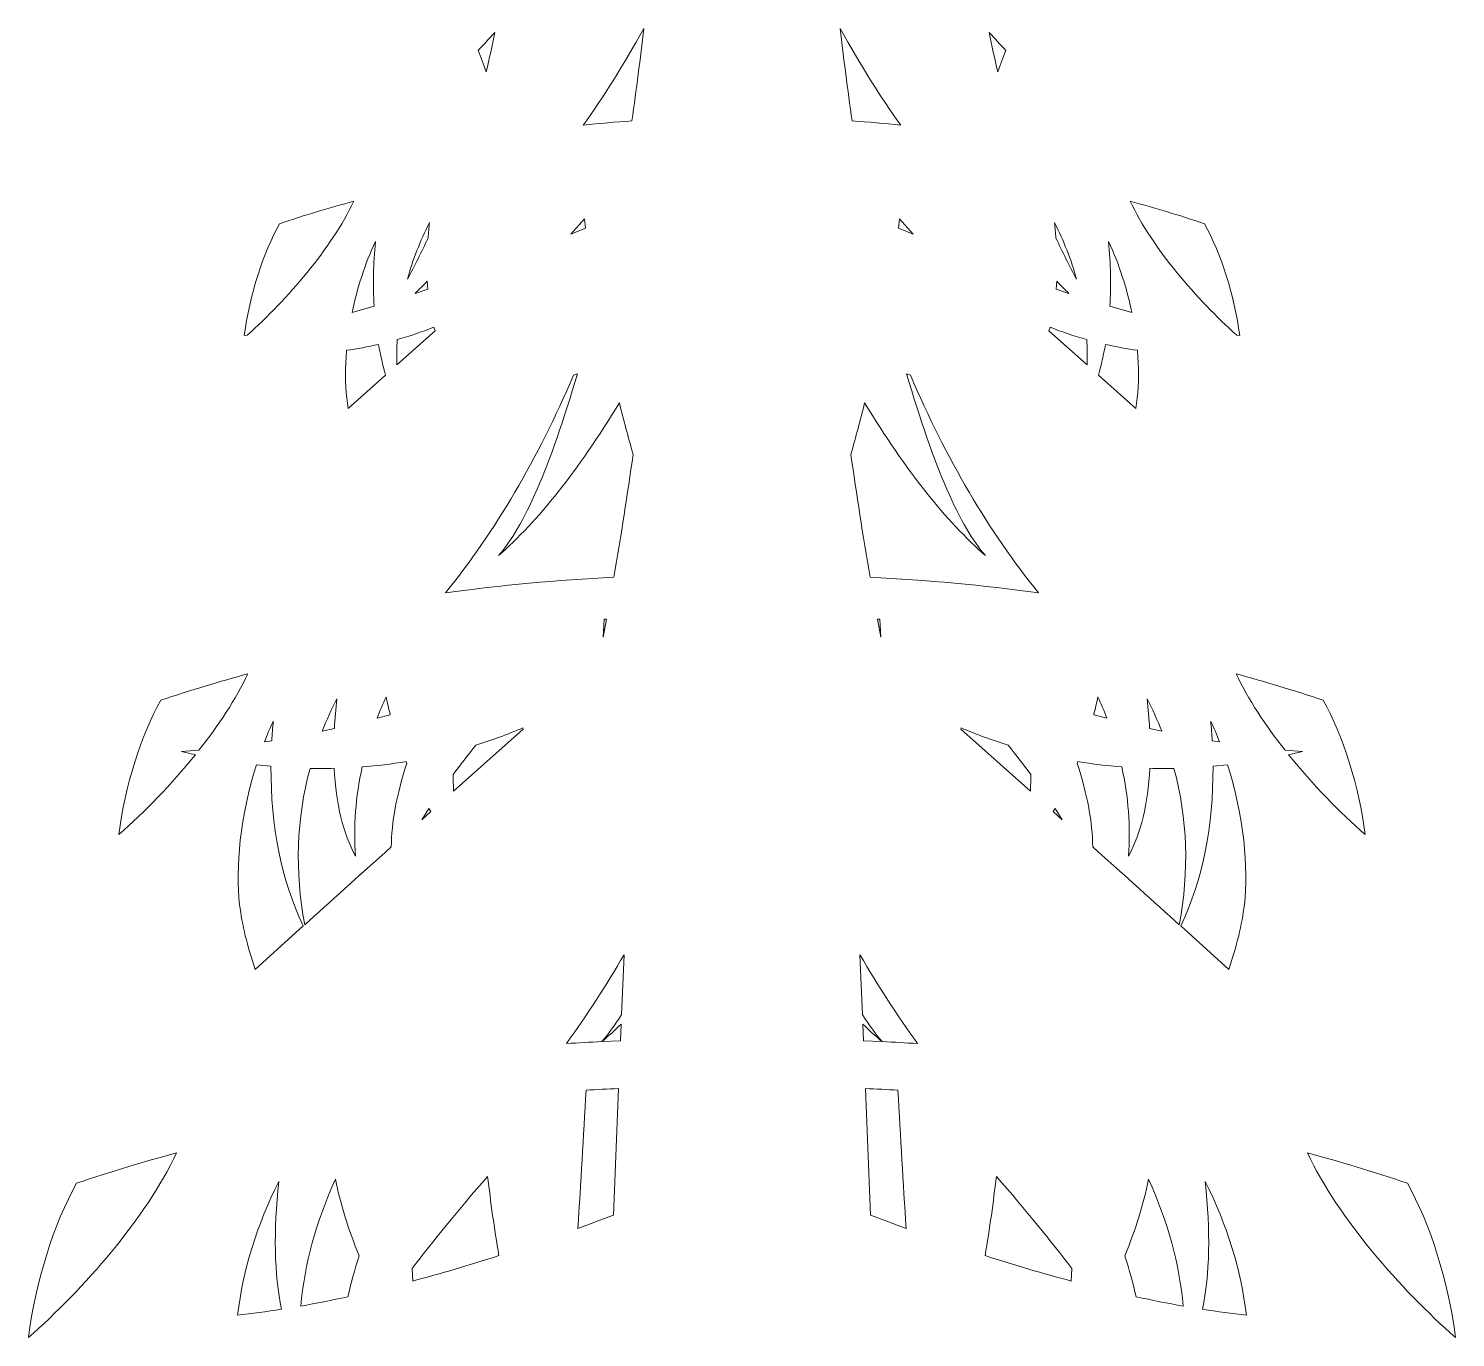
# Model space of a CAD drawing. Header units: centimetres. Extents: x -13 to 13, y -16.6 to 16.6.
# Drawn here: x -7.898 to -3.143, y 7.397 to 11.759 of the extents above; entities that cross this region are included whole.
import ezdxf

# ---------------------------------------------------------------- set-up
doc = ezdxf.new("R2010")
doc.units = ezdxf.units.CM
doc.header["$MEASUREMENT"] = 0
doc.layers.add('Camada 1', color=7, linetype='Continuous')

msp = doc.modelspace()

# ---------------------------------------------------------------- linework, layer by layer
at = {"layer": 'Camada 1', "color": 250, "lineweight": 20}
for points, knots in [([(-5.88749, 11.45093), (-5.94173, 11.4471), (-5.99576, 11.44251), (-6.04959, 11.43721), (-6.04959, 11.43721), (-5.98316, 11.52935), (-5.91595, 11.63654), (-5.84796, 11.7588), (-5.84796, 11.7588), (-5.85925, 11.65914), (-5.87244, 11.55652), (-5.88749, 11.45093)], [0, 0, 0, 0, 0.25, 0.25, 0.25, 0.25, 0.5, 0.5, 0.5, 0.5, 1, 1, 1, 1]), ([(-4.99152, 11.43721), (-5.04536, 11.44251), (-5.09939, 11.4471), (-5.15362, 11.45093), (-5.15362, 11.45093), (-5.16868, 11.55652), (-5.18186, 11.65914), (-5.19316, 11.7588), (-5.19316, 11.7588), (-5.12517, 11.63654), (-5.05796, 11.52935), (-4.99152, 11.43721)], [0, 0, 0, 0, 0.25, 0.25, 0.25, 0.25, 0.5, 0.5, 0.5, 0.5, 1, 1, 1, 1]), ([(-6.34484, 11.74576), (-6.35319, 11.70177), (-6.36254, 11.6581), (-6.37288, 11.61475), (-6.37288, 11.61475), (-6.38271, 11.63917), (-6.39163, 11.66292), (-6.39966, 11.68599), (-6.39966, 11.68599), (-6.38093, 11.70538), (-6.36265, 11.7253), (-6.34484, 11.74576)], [0, 0, 0, 0, 0.25, 0.25, 0.25, 0.25, 0.5, 0.5, 0.5, 0.5, 1, 1, 1, 1]), ([(-4.66824, 11.61475), (-4.67857, 11.6581), (-4.68792, 11.70177), (-4.69628, 11.74576), (-4.69628, 11.74576), (-4.67846, 11.7253), (-4.66018, 11.70538), (-4.64146, 11.68599), (-4.64146, 11.68599), (-4.64948, 11.66292), (-4.65841, 11.63917), (-4.66824, 11.61475)], [0, 0, 0, 0, 0.25, 0.25, 0.25, 0.25, 0.5, 0.5, 0.5, 0.5, 1, 1, 1, 1]), ([(-7.16928, 10.73713), (-7.16928, 10.73713), (-7.17947, 10.73556), (-7.17947, 10.73556), (-7.17947, 10.73556), (-7.16158, 10.8703), (-7.11631, 11.01192), (-7.06166, 11.10822), (-7.06166, 11.10822), (-6.97739, 11.1371), (-6.89158, 11.16236), (-6.8147, 11.18313), (-6.8147, 11.18313), (-6.88881, 11.02532), (-7.03664, 10.85584), (-7.16928, 10.73713)], [0, 0, 0, 0, 0.2, 0.2, 0.2, 0.2, 0.4, 0.4, 0.4, 0.4, 0.6, 0.6, 0.6, 0.6, 1, 1, 1, 1]), ([(-3.86165, 10.73556), (-3.86165, 10.73556), (-3.87184, 10.73713), (-3.87184, 10.73713), (-3.87184, 10.73713), (-4.00447, 10.85584), (-4.15231, 11.02532), (-4.22642, 11.18313), (-4.22642, 11.18313), (-4.14953, 11.16236), (-4.06373, 11.1371), (-3.97945, 11.10822), (-3.97945, 11.10822), (-3.9248, 11.01192), (-3.87954, 10.8703), (-3.86165, 10.73556)], [0, 0, 0, 0, 0.2, 0.2, 0.2, 0.2, 0.4, 0.4, 0.4, 0.4, 0.6, 0.6, 0.6, 0.6, 1, 1, 1, 1]), ([(-6.56683, 11.06068), (-6.58852, 11.01446), (-6.61151, 10.96865), (-6.63577, 10.92325), (-6.63577, 10.92325), (-6.61792, 10.98736), (-6.59332, 11.05054), (-6.56199, 11.11275), (-6.56199, 11.11275), (-6.56393, 11.09502), (-6.56554, 11.07766), (-6.56683, 11.06068)], [0, 0, 0, 0, 0.25, 0.25, 0.25, 0.25, 0.5, 0.5, 0.5, 0.5, 1, 1, 1, 1]), ([(-6.04216, 11.09402), (-6.04216, 11.09402), (-6.09067, 11.07312), (-6.09067, 11.07312), (-6.09067, 11.07312), (-6.09067, 11.07312), (-6.04588, 11.1251), (-6.04588, 11.1251), (-6.04588, 11.1251), (-6.04588, 11.1251), (-6.04216, 11.09402), (-6.04216, 11.09402)], [0, 0, 0, 0, 0.25, 0.25, 0.25, 0.25, 0.5, 0.5, 0.5, 0.5, 1, 1, 1, 1]), ([(-4.95044, 11.07312), (-4.95044, 11.07312), (-4.99896, 11.09402), (-4.99896, 11.09402), (-4.99896, 11.09402), (-4.99896, 11.09402), (-4.99524, 11.1251), (-4.99524, 11.1251), (-4.99524, 11.1251), (-4.99524, 11.1251), (-4.95044, 11.07312), (-4.95044, 11.07312)], [0, 0, 0, 0, 0.25, 0.25, 0.25, 0.25, 0.5, 0.5, 0.5, 0.5, 1, 1, 1, 1]), ([(-4.40534, 10.92325), (-4.42961, 10.96865), (-4.45259, 11.01446), (-4.47429, 11.06068), (-4.47429, 11.06068), (-4.47558, 11.07766), (-4.47719, 11.09502), (-4.47913, 11.11275), (-4.47913, 11.11275), (-4.4478, 11.05054), (-4.4232, 10.98736), (-4.40534, 10.92325)], [0, 0, 0, 0, 0.25, 0.25, 0.25, 0.25, 0.5, 0.5, 0.5, 0.5, 1, 1, 1, 1]), ([(-6.74231, 11.04914), (-6.74924, 10.97387), (-6.75065, 10.90205), (-6.74654, 10.83368), (-6.74654, 10.83368), (-6.74654, 10.83368), (-6.81957, 10.81305), (-6.81957, 10.81305), (-6.81957, 10.81305), (-6.80323, 10.89227), (-6.77774, 10.9739), (-6.74231, 11.04914)], [0, 0, 0, 0, 0.25, 0.25, 0.25, 0.25, 0.5, 0.5, 0.5, 0.5, 1, 1, 1, 1]), ([(-4.29458, 10.83368), (-4.29047, 10.90205), (-4.29187, 10.97387), (-4.2988, 11.04914), (-4.2988, 11.04914), (-4.26338, 10.9739), (-4.23789, 10.89227), (-4.22155, 10.81305), (-4.22155, 10.81305), (-4.22155, 10.81305), (-4.29458, 10.83368), (-4.29458, 10.83368)], [0, 0, 0, 0, 0.25, 0.25, 0.25, 0.25, 0.5, 0.5, 0.5, 0.5, 1, 1, 1, 1]), ([(-6.56797, 10.88987), (-6.56797, 10.88987), (-6.61011, 10.87592), (-6.61011, 10.87592), (-6.61011, 10.87592), (-6.59646, 10.88928), (-6.58295, 10.90287), (-6.5696, 10.91669), (-6.5696, 10.91669), (-6.5696, 10.91669), (-6.56797, 10.88987), (-6.56797, 10.88987)], [0, 0, 0, 0, 0.25, 0.25, 0.25, 0.25, 0.5, 0.5, 0.5, 0.5, 1, 1, 1, 1]), ([(-4.43101, 10.87592), (-4.43101, 10.87592), (-4.47315, 10.88987), (-4.47315, 10.88987), (-4.47315, 10.88987), (-4.47315, 10.88987), (-4.47152, 10.91669), (-4.47152, 10.91669), (-4.47152, 10.91669), (-4.45817, 10.90287), (-4.44466, 10.88928), (-4.43101, 10.87592)], [0, 0, 0, 0, 0.25, 0.25, 0.25, 0.25, 0.5, 0.5, 0.5, 0.5, 1, 1, 1, 1]), ([(-6.54364, 10.75099), (-6.54364, 10.75099), (-6.67093, 10.63759), (-6.67093, 10.63759), (-6.67093, 10.63759), (-6.67166, 10.66592), (-6.67118, 10.69408), (-6.6695, 10.72207), (-6.6695, 10.72207), (-6.62826, 10.73374), (-6.58749, 10.74756), (-6.54721, 10.76353), (-6.54721, 10.76353), (-6.54721, 10.76353), (-6.54364, 10.75099), (-6.54364, 10.75099)], [0, 0, 0, 0, 0.2, 0.2, 0.2, 0.2, 0.4, 0.4, 0.4, 0.4, 0.6, 0.6, 0.6, 0.6, 1, 1, 1, 1]), ([(-4.37019, 10.63759), (-4.37019, 10.63759), (-4.49748, 10.75099), (-4.49748, 10.75099), (-4.49748, 10.75099), (-4.49748, 10.75099), (-4.49391, 10.76353), (-4.49391, 10.76353), (-4.49391, 10.76353), (-4.45362, 10.74756), (-4.41286, 10.73374), (-4.37162, 10.72207), (-4.37162, 10.72207), (-4.36993, 10.69408), (-4.36945, 10.66592), (-4.37019, 10.63759)], [0, 0, 0, 0, 0.2, 0.2, 0.2, 0.2, 0.4, 0.4, 0.4, 0.4, 0.6, 0.6, 0.6, 0.6, 1, 1, 1, 1]), ([(-6.83264, 10.49312), (-6.83468, 10.5049), (-6.83638, 10.51647), (-6.83775, 10.52779), (-6.83775, 10.52779), (-6.84324, 10.57314), (-6.84355, 10.6276), (-6.8383, 10.68667), (-6.8383, 10.68667), (-6.80245, 10.69164), (-6.76694, 10.69814), (-6.73177, 10.70616), (-6.73177, 10.70616), (-6.72564, 10.67113), (-6.71783, 10.63714), (-6.70838, 10.60418), (-6.70838, 10.60418), (-6.70838, 10.60418), (-6.83264, 10.49312), (-6.83264, 10.49312)], [0, 0, 0, 0, 0.1666667, 0.1666667, 0.1666667, 0.1666667, 0.3333333, 0.3333333, 0.3333333, 0.3333333, 0.5, 0.5, 0.5, 0.5, 0.6666667, 0.6666667, 0.6666667, 0.6666667, 1, 1, 1, 1]), ([(-4.20847, 10.49312), (-4.20847, 10.49312), (-4.33274, 10.60418), (-4.33274, 10.60418), (-4.33274, 10.60418), (-4.32328, 10.63714), (-4.31548, 10.67113), (-4.30934, 10.70616), (-4.30934, 10.70616), (-4.27417, 10.69814), (-4.23866, 10.69164), (-4.20281, 10.68667), (-4.20281, 10.68667), (-4.19757, 10.6276), (-4.19788, 10.57314), (-4.20336, 10.52779), (-4.20336, 10.52779), (-4.20473, 10.51647), (-4.20644, 10.5049), (-4.20847, 10.49312)], [0, 0, 0, 0, 0.1666667, 0.1666667, 0.1666667, 0.1666667, 0.3333333, 0.3333333, 0.3333333, 0.3333333, 0.5, 0.5, 0.5, 0.5, 0.6666667, 0.6666667, 0.6666667, 0.6666667, 1, 1, 1, 1]), ([(-5.94734, 9.93065), (-6.13644, 9.92085), (-6.3235, 9.90352), (-6.5085, 9.87866), (-6.5085, 9.87866), (-6.34273, 10.08357), (-6.20067, 10.32515), (-6.08231, 10.60338), (-6.08231, 10.60338), (-6.08231, 10.60338), (-6.0693, 10.60847), (-6.0693, 10.60847), (-6.0693, 10.60847), (-6.16031, 10.29724), (-6.24805, 10.09516), (-6.33252, 10.00226), (-6.33252, 10.00226), (-6.20101, 10.11611), (-6.06662, 10.28582), (-5.92935, 10.5114), (-5.92935, 10.5114), (-5.9152, 10.45525), (-5.89994, 10.39791), (-5.88357, 10.33941), (-5.88357, 10.33941), (-5.90217, 10.20733), (-5.92343, 10.07107), (-5.94734, 9.93065)], [0, 0, 0, 0, 0.125, 0.125, 0.125, 0.125, 0.25, 0.25, 0.25, 0.25, 0.375, 0.375, 0.375, 0.375, 0.5, 0.5, 0.5, 0.5, 0.625, 0.625, 0.625, 0.625, 0.75, 0.75, 0.75, 0.75, 1, 1, 1, 1]), ([(-4.53262, 9.87866), (-4.71762, 9.90352), (-4.90468, 9.92085), (-5.09378, 9.93065), (-5.09378, 9.93065), (-5.11769, 10.07107), (-5.13894, 10.20733), (-5.15754, 10.33941), (-5.15754, 10.33941), (-5.14118, 10.39791), (-5.12592, 10.45525), (-5.11176, 10.5114), (-5.11176, 10.5114), (-4.97449, 10.28582), (-4.8401, 10.11611), (-4.7086, 10.00226), (-4.7086, 10.00226), (-4.79306, 10.09516), (-4.8808, 10.29724), (-4.97182, 10.60847), (-4.97182, 10.60847), (-4.97182, 10.60847), (-4.95881, 10.60338), (-4.95881, 10.60338), (-4.95881, 10.60338), (-4.84044, 10.32515), (-4.69838, 10.08357), (-4.53262, 9.87866)], [0, 0, 0, 0, 0.125, 0.125, 0.125, 0.125, 0.25, 0.25, 0.25, 0.25, 0.375, 0.375, 0.375, 0.375, 0.5, 0.5, 0.5, 0.5, 0.625, 0.625, 0.625, 0.625, 0.75, 0.75, 0.75, 0.75, 1, 1, 1, 1]), ([(-5.9718, 9.7907), (-5.9718, 9.7907), (-5.98276, 9.73017), (-5.98276, 9.73017), (-5.98276, 9.73017), (-5.98276, 9.73017), (-5.97946, 9.79028), (-5.97946, 9.79028), (-5.97946, 9.79028), (-5.97946, 9.79028), (-5.9718, 9.7907), (-5.9718, 9.7907)], [0, 0, 0, 0, 0.25, 0.25, 0.25, 0.25, 0.5, 0.5, 0.5, 0.5, 1, 1, 1, 1]), ([(-5.05836, 9.73017), (-5.05836, 9.73017), (-5.06932, 9.7907), (-5.06932, 9.7907), (-5.06932, 9.7907), (-5.06932, 9.7907), (-5.06165, 9.79028), (-5.06165, 9.79028), (-5.06165, 9.79028), (-5.06165, 9.79028), (-5.05836, 9.73017), (-5.05836, 9.73017)], [0, 0, 0, 0, 0.25, 0.25, 0.25, 0.25, 0.5, 0.5, 0.5, 0.5, 1, 1, 1, 1]), ([(-7.34215, 9.33888), (-7.42205, 9.23969), (-7.51279, 9.14696), (-7.5973, 9.07267), (-7.5973, 9.07267), (-7.57724, 9.23381), (-7.52321, 9.40473), (-7.45769, 9.52018), (-7.45769, 9.52018), (-7.35874, 9.55408), (-7.25798, 9.58375), (-7.1677, 9.60814), (-7.1677, 9.60814), (-7.20726, 9.5239), (-7.26472, 9.43682), (-7.33025, 9.35381), (-7.33025, 9.35381), (-7.33025, 9.35381), (-7.38818, 9.34917), (-7.38818, 9.34917), (-7.38818, 9.34917), (-7.38818, 9.34917), (-7.34215, 9.33888), (-7.34215, 9.33888)], [0, 0, 0, 0, 0.1428571, 0.1428571, 0.1428571, 0.1428571, 0.2857143, 0.2857143, 0.2857143, 0.2857143, 0.4285714, 0.4285714, 0.4285714, 0.4285714, 0.5714286, 0.5714286, 0.5714286, 0.5714286, 0.7142857, 0.7142857, 0.7142857, 0.7142857, 1, 1, 1, 1]), ([(-3.44381, 9.07267), (-3.52832, 9.14696), (-3.61906, 9.23969), (-3.69897, 9.33888), (-3.69897, 9.33888), (-3.69897, 9.33888), (-3.65294, 9.34917), (-3.65294, 9.34917), (-3.65294, 9.34917), (-3.65294, 9.34917), (-3.71086, 9.35381), (-3.71086, 9.35381), (-3.71086, 9.35381), (-3.7764, 9.43682), (-3.83386, 9.5239), (-3.87342, 9.60814), (-3.87342, 9.60814), (-3.78314, 9.58375), (-3.68238, 9.55408), (-3.58342, 9.52018), (-3.58342, 9.52018), (-3.5179, 9.40473), (-3.46388, 9.23381), (-3.44381, 9.07267)], [0, 0, 0, 0, 0.1428571, 0.1428571, 0.1428571, 0.1428571, 0.2857143, 0.2857143, 0.2857143, 0.2857143, 0.4285714, 0.4285714, 0.4285714, 0.4285714, 0.5714286, 0.5714286, 0.5714286, 0.5714286, 0.7142857, 0.7142857, 0.7142857, 0.7142857, 1, 1, 1, 1]), ([(-6.87909, 9.42622), (-6.87909, 9.42622), (-6.91924, 9.4175), (-6.91924, 9.4175), (-6.91924, 9.4175), (-6.90504, 9.45376), (-6.88895, 9.48976), (-6.87096, 9.5255), (-6.87096, 9.5255), (-6.8747, 9.49119), (-6.87741, 9.4581), (-6.87909, 9.42622)], [0, 0, 0, 0, 0.25, 0.25, 0.25, 0.25, 0.5, 0.5, 0.5, 0.5, 1, 1, 1, 1]), ([(-6.69278, 9.47168), (-6.69278, 9.47168), (-6.73668, 9.46028), (-6.73668, 9.46028), (-6.73668, 9.46028), (-6.72751, 9.48404), (-6.71751, 9.50782), (-6.70666, 9.53163), (-6.70666, 9.53163), (-6.70266, 9.51172), (-6.69803, 9.49173), (-6.69278, 9.47168)], [0, 0, 0, 0, 0.25, 0.25, 0.25, 0.25, 0.5, 0.5, 0.5, 0.5, 1, 1, 1, 1]), ([(-4.30444, 9.46028), (-4.30444, 9.46028), (-4.34834, 9.47168), (-4.34834, 9.47168), (-4.34834, 9.47168), (-4.34309, 9.49173), (-4.33846, 9.51172), (-4.33446, 9.53163), (-4.33446, 9.53163), (-4.3236, 9.50782), (-4.3136, 9.48404), (-4.30444, 9.46028)], [0, 0, 0, 0, 0.25, 0.25, 0.25, 0.25, 0.5, 0.5, 0.5, 0.5, 1, 1, 1, 1]), ([(-4.12187, 9.4175), (-4.12187, 9.4175), (-4.16203, 9.42622), (-4.16203, 9.42622), (-4.16203, 9.42622), (-4.16371, 9.4581), (-4.16641, 9.49119), (-4.17016, 9.5255), (-4.17016, 9.5255), (-4.15217, 9.48976), (-4.13608, 9.45376), (-4.12187, 9.4175)], [0, 0, 0, 0, 0.25, 0.25, 0.25, 0.25, 0.5, 0.5, 0.5, 0.5, 1, 1, 1, 1]), ([(-7.0827, 9.45081), (-7.08473, 9.42875), (-7.08635, 9.40696), (-7.08758, 9.38541), (-7.08758, 9.38541), (-7.08758, 9.38541), (-7.11249, 9.38132), (-7.11249, 9.38132), (-7.11249, 9.38132), (-7.10333, 9.40486), (-7.0934, 9.42808), (-7.0827, 9.45081)], [0, 0, 0, 0, 0.25, 0.25, 0.25, 0.25, 0.5, 0.5, 0.5, 0.5, 1, 1, 1, 1]), ([(-6.24991, 9.42384), (-6.24991, 9.42384), (-6.48155, 9.21747), (-6.48155, 9.21747), (-6.48155, 9.21747), (-6.48251, 9.23552), (-6.48321, 9.25404), (-6.48364, 9.27303), (-6.48364, 9.27303), (-6.46032, 9.304), (-6.43484, 9.33663), (-6.4072, 9.3709), (-6.4072, 9.3709), (-6.3544, 9.38739), (-6.30217, 9.40651), (-6.25054, 9.42824), (-6.25054, 9.42824), (-6.25054, 9.42824), (-6.24991, 9.42384), (-6.24991, 9.42384)], [0, 0, 0, 0, 0.1666667, 0.1666667, 0.1666667, 0.1666667, 0.3333333, 0.3333333, 0.3333333, 0.3333333, 0.5, 0.5, 0.5, 0.5, 0.6666667, 0.6666667, 0.6666667, 0.6666667, 1, 1, 1, 1]), ([(-4.55957, 9.21747), (-4.55957, 9.21747), (-4.79121, 9.42384), (-4.79121, 9.42384), (-4.79121, 9.42384), (-4.79121, 9.42384), (-4.79058, 9.42824), (-4.79058, 9.42824), (-4.79058, 9.42824), (-4.73894, 9.40651), (-4.68672, 9.38739), (-4.63391, 9.3709), (-4.63391, 9.3709), (-4.60627, 9.33663), (-4.58079, 9.304), (-4.55748, 9.27303), (-4.55748, 9.27303), (-4.5579, 9.25404), (-4.5586, 9.23552), (-4.55957, 9.21747)], [0, 0, 0, 0, 0.1666667, 0.1666667, 0.1666667, 0.1666667, 0.3333333, 0.3333333, 0.3333333, 0.3333333, 0.5, 0.5, 0.5, 0.5, 0.6666667, 0.6666667, 0.6666667, 0.6666667, 1, 1, 1, 1]), ([(-3.92862, 9.38132), (-3.92862, 9.38132), (-3.95354, 9.38541), (-3.95354, 9.38541), (-3.95354, 9.38541), (-3.95477, 9.40696), (-3.95639, 9.42875), (-3.95842, 9.45081), (-3.95842, 9.45081), (-3.94772, 9.42808), (-3.93779, 9.40486), (-3.92862, 9.38132)], [0, 0, 0, 0, 0.25, 0.25, 0.25, 0.25, 0.5, 0.5, 0.5, 0.5, 1, 1, 1, 1]), ([(-7.14275, 8.62263), (-7.16952, 8.70118), (-7.18685, 8.77318), (-7.19477, 8.83862), (-7.19477, 8.83862), (-7.20942, 8.95966), (-7.19269, 9.13594), (-7.13913, 9.30556), (-7.13913, 9.30556), (-7.13913, 9.30556), (-7.09032, 9.30061), (-7.09032, 9.30061), (-7.09032, 9.30061), (-7.09174, 9.09981), (-7.05583, 8.92233), (-6.98256, 8.76817), (-6.98256, 8.76817), (-6.98256, 8.76817), (-7.14275, 8.62263), (-7.14275, 8.62263)], [0, 0, 0, 0, 0.1666667, 0.1666667, 0.1666667, 0.1666667, 0.3333333, 0.3333333, 0.3333333, 0.3333333, 0.5, 0.5, 0.5, 0.5, 0.6666667, 0.6666667, 0.6666667, 0.6666667, 1, 1, 1, 1]), ([(-6.68925, 9.03185), (-6.79937, 8.93325), (-6.89561, 8.84674), (-6.97798, 8.77231), (-6.97798, 8.77231), (-7.01141, 8.95159), (-7.00548, 9.12532), (-6.96019, 9.29348), (-6.96019, 9.29348), (-6.93327, 9.29294), (-6.90647, 9.29298), (-6.87981, 9.29361), (-6.87981, 9.29361), (-6.87413, 9.17478), (-6.85029, 9.07714), (-6.80827, 9.0007), (-6.80827, 9.0007), (-6.81595, 9.09941), (-6.80859, 9.19862), (-6.78618, 9.29832), (-6.78618, 9.29832), (-6.73699, 9.30209), (-6.68826, 9.30793), (-6.64, 9.31582), (-6.64, 9.31582), (-6.64, 9.31582), (-6.63753, 9.30992), (-6.63753, 9.30992), (-6.63753, 9.30992), (-6.6718, 9.2058), (-6.68904, 9.11311), (-6.68925, 9.03185)], [0, 0, 0, 0, 0.1111111, 0.1111111, 0.1111111, 0.1111111, 0.2222222, 0.2222222, 0.2222222, 0.2222222, 0.3333333, 0.3333333, 0.3333333, 0.3333333, 0.4444444, 0.4444444, 0.4444444, 0.4444444, 0.5555556, 0.5555556, 0.5555556, 0.5555556, 0.6666667, 0.6666667, 0.6666667, 0.6666667, 0.7777778, 0.7777778, 0.7777778, 0.7777778, 1, 1, 1, 1]), ([(-4.06313, 8.77231), (-4.1455, 8.84674), (-4.24174, 8.93325), (-4.35186, 9.03185), (-4.35186, 9.03185), (-4.35208, 9.11311), (-4.36932, 9.2058), (-4.40359, 9.30992), (-4.40359, 9.30992), (-4.40359, 9.30992), (-4.40112, 9.31582), (-4.40112, 9.31582), (-4.40112, 9.31582), (-4.35285, 9.30793), (-4.30412, 9.30209), (-4.25494, 9.29832), (-4.25494, 9.29832), (-4.23252, 9.19862), (-4.22516, 9.09941), (-4.23285, 9.0007), (-4.23285, 9.0007), (-4.19082, 9.07714), (-4.16698, 9.17478), (-4.1613, 9.29361), (-4.1613, 9.29361), (-4.13464, 9.29298), (-4.10785, 9.29294), (-4.08093, 9.29348), (-4.08093, 9.29348), (-4.03563, 9.12532), (-4.0297, 8.95159), (-4.06313, 8.77231)], [0, 0, 0, 0, 0.1111111, 0.1111111, 0.1111111, 0.1111111, 0.2222222, 0.2222222, 0.2222222, 0.2222222, 0.3333333, 0.3333333, 0.3333333, 0.3333333, 0.4444444, 0.4444444, 0.4444444, 0.4444444, 0.5555556, 0.5555556, 0.5555556, 0.5555556, 0.6666667, 0.6666667, 0.6666667, 0.6666667, 0.7777778, 0.7777778, 0.7777778, 0.7777778, 1, 1, 1, 1]), ([(-3.84634, 8.83862), (-3.85426, 8.77318), (-3.8716, 8.70118), (-3.89836, 8.62263), (-3.89836, 8.62263), (-3.89836, 8.62263), (-4.05856, 8.76817), (-4.05856, 8.76817), (-4.05856, 8.76817), (-3.98529, 8.92233), (-3.94937, 9.09981), (-3.9508, 9.30061), (-3.9508, 9.30061), (-3.9508, 9.30061), (-3.90198, 9.30556), (-3.90198, 9.30556), (-3.90198, 9.30556), (-3.84842, 9.13594), (-3.8317, 8.95966), (-3.84634, 8.83862)], [0, 0, 0, 0, 0.1666667, 0.1666667, 0.1666667, 0.1666667, 0.3333333, 0.3333333, 0.3333333, 0.3333333, 0.5, 0.5, 0.5, 0.5, 0.6666667, 0.6666667, 0.6666667, 0.6666667, 1, 1, 1, 1]), ([(-6.558, 9.14922), (-6.558, 9.14922), (-6.58813, 9.1223), (-6.58813, 9.1223), (-6.58813, 9.1223), (-6.58813, 9.1223), (-6.56402, 9.15988), (-6.56402, 9.15988), (-6.56402, 9.15988), (-6.56402, 9.15988), (-6.558, 9.14922), (-6.558, 9.14922)], [0, 0, 0, 0, 0.25, 0.25, 0.25, 0.25, 0.5, 0.5, 0.5, 0.5, 1, 1, 1, 1]), ([(-4.45299, 9.1223), (-4.45299, 9.1223), (-4.48312, 9.14922), (-4.48312, 9.14922), (-4.48312, 9.14922), (-4.48312, 9.14922), (-4.4771, 9.15988), (-4.4771, 9.15988), (-4.4771, 9.15988), (-4.4771, 9.15988), (-4.45299, 9.1223), (-4.45299, 9.1223)], [0, 0, 0, 0, 0.25, 0.25, 0.25, 0.25, 0.5, 0.5, 0.5, 0.5, 1, 1, 1, 1]), ([(-5.98786, 8.383), (-6.02706, 8.38105), (-6.06619, 8.3788), (-6.10523, 8.37629), (-6.10523, 8.37629), (-6.03823, 8.46998), (-5.97442, 8.56859), (-5.91379, 8.67214), (-5.91379, 8.67214), (-5.91379, 8.67214), (-5.92186, 8.47325), (-5.92186, 8.47325), (-5.92186, 8.47325), (-5.94402, 8.43782), (-5.96602, 8.40774), (-5.98786, 8.383)], [0, 0, 0, 0, 0.2, 0.2, 0.2, 0.2, 0.4, 0.4, 0.4, 0.4, 0.6, 0.6, 0.6, 0.6, 1, 1, 1, 1]), ([(-4.93588, 8.37629), (-4.97493, 8.3788), (-5.01406, 8.38105), (-5.05326, 8.383), (-5.05326, 8.383), (-5.0751, 8.40774), (-5.09709, 8.43782), (-5.11925, 8.47325), (-5.11925, 8.47325), (-5.11925, 8.47325), (-5.12733, 8.67214), (-5.12733, 8.67214), (-5.12733, 8.67214), (-5.06669, 8.56859), (-5.00289, 8.46998), (-4.93588, 8.37629)], [0, 0, 0, 0, 0.2, 0.2, 0.2, 0.2, 0.4, 0.4, 0.4, 0.4, 0.6, 0.6, 0.6, 0.6, 1, 1, 1, 1]), ([(-5.92315, 8.44147), (-5.92315, 8.44147), (-5.92542, 8.3859), (-5.92542, 8.3859), (-5.92542, 8.3859), (-5.92542, 8.3859), (-5.98649, 8.38307), (-5.98649, 8.38307), (-5.98649, 8.38307), (-5.96543, 8.40149), (-5.94431, 8.42095), (-5.92315, 8.44147)], [0, 0, 0, 0, 0.25, 0.25, 0.25, 0.25, 0.5, 0.5, 0.5, 0.5, 1, 1, 1, 1]), ([(-5.05463, 8.38307), (-5.05463, 8.38307), (-5.1157, 8.3859), (-5.1157, 8.3859), (-5.1157, 8.3859), (-5.1157, 8.3859), (-5.11797, 8.44147), (-5.11797, 8.44147), (-5.11797, 8.44147), (-5.0968, 8.42095), (-5.07569, 8.40149), (-5.05463, 8.38307)], [0, 0, 0, 0, 0.25, 0.25, 0.25, 0.25, 0.5, 0.5, 0.5, 0.5, 1, 1, 1, 1]), ([(-5.94928, 7.80423), (-5.98909, 7.78904), (-6.02847, 7.77437), (-6.06745, 7.76017), (-6.06745, 7.76017), (-6.05785, 7.91195), (-6.04885, 8.06556), (-6.04044, 8.22102), (-6.04044, 8.22102), (-6.00426, 8.22305), (-5.96809, 8.22481), (-5.93194, 8.22631), (-5.93194, 8.22631), (-5.93194, 8.22631), (-5.94928, 7.80423), (-5.94928, 7.80423)], [0, 0, 0, 0, 0.2, 0.2, 0.2, 0.2, 0.4, 0.4, 0.4, 0.4, 0.6, 0.6, 0.6, 0.6, 1, 1, 1, 1]), ([(-4.97367, 7.76017), (-5.01265, 7.77437), (-5.05203, 7.78904), (-5.09183, 7.80423), (-5.09183, 7.80423), (-5.09183, 7.80423), (-5.10918, 8.22631), (-5.10918, 8.22631), (-5.10918, 8.22631), (-5.07302, 8.22481), (-5.03685, 8.22305), (-5.00067, 8.22102), (-5.00067, 8.22102), (-4.99227, 8.06556), (-4.98326, 7.91195), (-4.97367, 7.76017)], [0, 0, 0, 0, 0.2, 0.2, 0.2, 0.2, 0.4, 0.4, 0.4, 0.4, 0.6, 0.6, 0.6, 0.6, 1, 1, 1, 1]), ([(-7.40499, 8.01186), (-7.50777, 7.79299), (-7.7157, 7.55748), (-7.89834, 7.39693), (-7.89834, 7.39693), (-7.8753, 7.58199), (-7.81325, 7.77827), (-7.73801, 7.91084), (-7.73801, 7.91084), (-7.62438, 7.94978), (-7.50866, 7.98385), (-7.40499, 8.01186)], [0, 0, 0, 0, 0.25, 0.25, 0.25, 0.25, 0.5, 0.5, 0.5, 0.5, 1, 1, 1, 1]), ([(-3.14277, 7.39693), (-3.32541, 7.55748), (-3.53335, 7.79299), (-3.63612, 8.01186), (-3.63612, 8.01186), (-3.53245, 7.98385), (-3.41674, 7.94978), (-3.3031, 7.91084), (-3.3031, 7.91084), (-3.22786, 7.77827), (-3.16582, 7.58199), (-3.14277, 7.39693)], [0, 0, 0, 0, 0.25, 0.25, 0.25, 0.25, 0.5, 0.5, 0.5, 0.5, 1, 1, 1, 1]), ([(-7.05498, 7.49093), (-7.10499, 7.48303), (-7.15392, 7.47642), (-7.20179, 7.47105), (-7.20179, 7.47105), (-7.18299, 7.62351), (-7.13714, 7.77214), (-7.06421, 7.91695), (-7.06421, 7.91695), (-7.08245, 7.75007), (-7.07937, 7.60807), (-7.05498, 7.49093)], [0, 0, 0, 0, 0.25, 0.25, 0.25, 0.25, 0.5, 0.5, 0.5, 0.5, 1, 1, 1, 1]), ([(-6.79615, 7.66938), (-6.81184, 7.62171), (-6.82442, 7.57612), (-6.83389, 7.53262), (-6.83389, 7.53262), (-6.88738, 7.52099), (-6.9398, 7.51063), (-6.99112, 7.50159), (-6.99112, 7.50159), (-6.97865, 7.64154), (-6.94012, 7.78234), (-6.87554, 7.924), (-6.87554, 7.924), (-6.85869, 7.84018), (-6.83223, 7.75531), (-6.79615, 7.66938)], [0, 0, 0, 0, 0.2, 0.2, 0.2, 0.2, 0.4, 0.4, 0.4, 0.4, 0.6, 0.6, 0.6, 0.6, 1, 1, 1, 1]), ([(-6.33076, 7.6697), (-6.42949, 7.63795), (-6.52525, 7.60972), (-6.61806, 7.58498), (-6.61806, 7.58498), (-6.61806, 7.58498), (-6.61942, 7.62702), (-6.61942, 7.62702), (-6.61942, 7.62702), (-6.55164, 7.71709), (-6.46792, 7.81929), (-6.36826, 7.93361), (-6.36826, 7.93361), (-6.35846, 7.84852), (-6.34597, 7.76055), (-6.33076, 7.6697)], [0, 0, 0, 0, 0.2, 0.2, 0.2, 0.2, 0.4, 0.4, 0.4, 0.4, 0.6, 0.6, 0.6, 0.6, 1, 1, 1, 1]), ([(-4.42305, 7.58498), (-4.51587, 7.60972), (-4.61163, 7.63795), (-4.71036, 7.6697), (-4.71036, 7.6697), (-4.69515, 7.76055), (-4.68265, 7.84852), (-4.67286, 7.93361), (-4.67286, 7.93361), (-4.5732, 7.81929), (-4.48948, 7.71709), (-4.42169, 7.62702), (-4.42169, 7.62702), (-4.42169, 7.62702), (-4.42305, 7.58498), (-4.42305, 7.58498)], [0, 0, 0, 0, 0.2, 0.2, 0.2, 0.2, 0.4, 0.4, 0.4, 0.4, 0.6, 0.6, 0.6, 0.6, 1, 1, 1, 1]), ([(-4.20722, 7.53262), (-4.21669, 7.57612), (-4.22927, 7.62171), (-4.24496, 7.66938), (-4.24496, 7.66938), (-4.20889, 7.75531), (-4.18243, 7.84018), (-4.16558, 7.924), (-4.16558, 7.924), (-4.101, 7.78234), (-4.06247, 7.64154), (-4.05, 7.50159), (-4.05, 7.50159), (-4.10131, 7.51063), (-4.15373, 7.52099), (-4.20722, 7.53262)], [0, 0, 0, 0, 0.2, 0.2, 0.2, 0.2, 0.4, 0.4, 0.4, 0.4, 0.6, 0.6, 0.6, 0.6, 1, 1, 1, 1]), ([(-3.83933, 7.47105), (-3.8872, 7.47642), (-3.93612, 7.48303), (-3.98613, 7.49093), (-3.98613, 7.49093), (-3.96175, 7.60807), (-3.95867, 7.75007), (-3.9769, 7.91695), (-3.9769, 7.91695), (-3.90398, 7.77214), (-3.85813, 7.62351), (-3.83933, 7.47105)], [0, 0, 0, 0, 0.25, 0.25, 0.25, 0.25, 0.5, 0.5, 0.5, 0.5, 1, 1, 1, 1])]:
    msp.add_open_spline(points, degree=3, knots=knots, dxfattribs=at)

doc.saveas('drawing.dxf')
